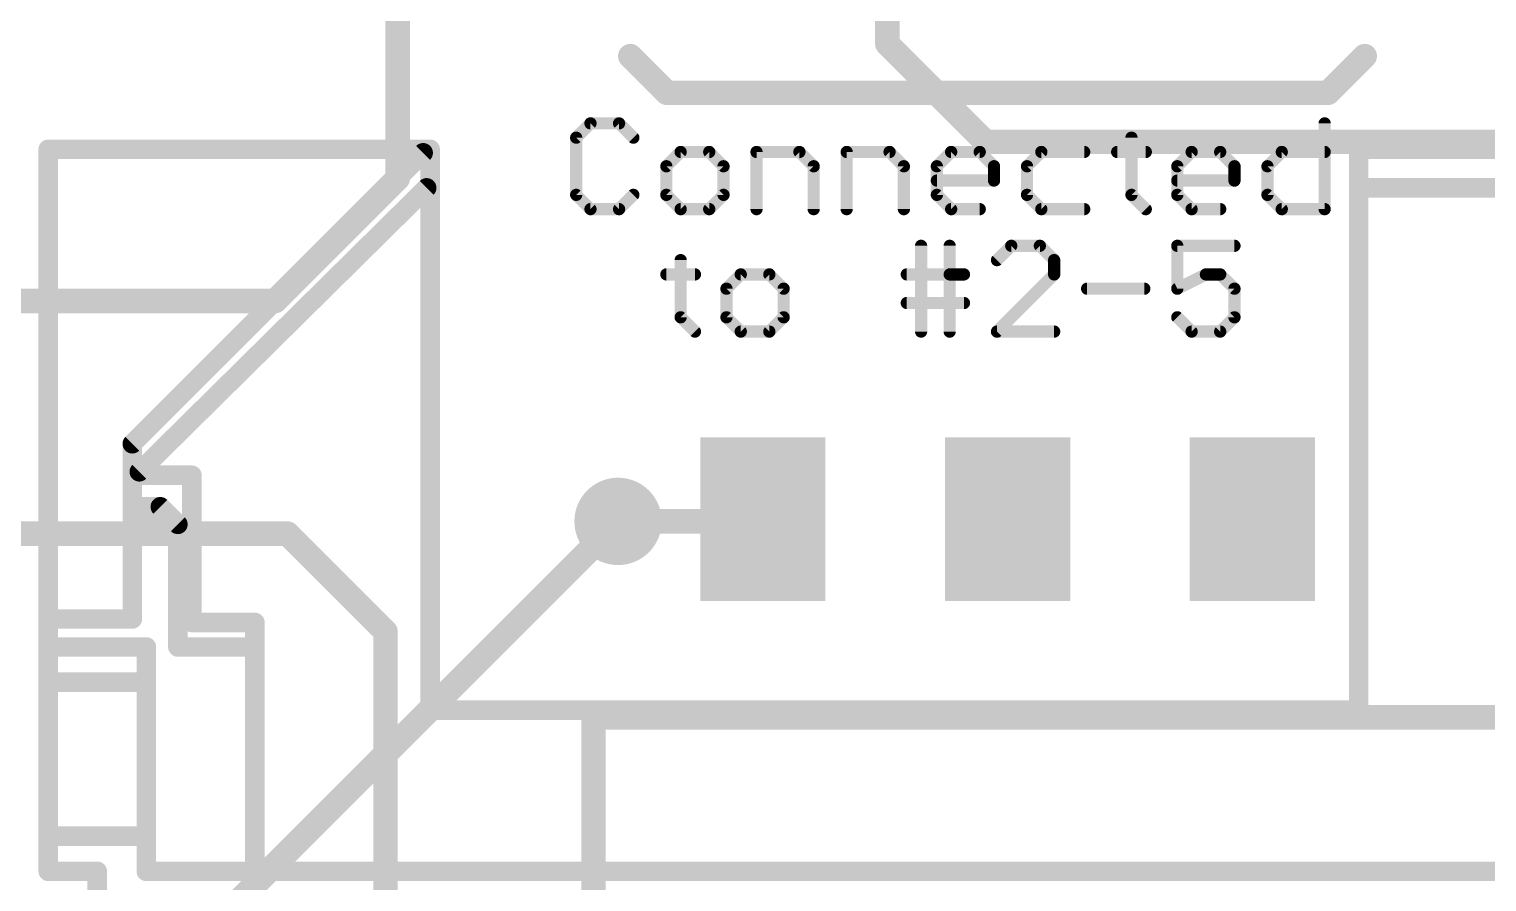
# Model space of a CAD drawing. Extents: x -0.1 to 68.7, y -0.1 to 53.5.
# Drawn here: x 44.44 to 59.56, y 31.82 to 40.67 of the extents above; entities that cross this region are included whole.
import ezdxf

# ---------------------------------------------------------------- set-up
doc = ezdxf.new("R2010")
doc.units = 0
for name, color, linetype in [('1', 12, 'CONTINUOUS'), ('16', 132, 'CONTINUOUS'), ('18', 110, 'CONTINUOUS'), ('21', 40, 'CONTINUOUS')]:
    doc.layers.add(name, color=color, linetype=linetype)

# ---------------------------------------------------------------- blocks, each defined once
blk = doc.blocks.new('RECT')
blk.add_solid([(-0.5, -0.5), (0.5, -0.5), (-0.5, 0.5), (0.5, 0.5)])
blk = doc.blocks.new('ROUNDV')
at = {"const_width": 0.5}
blk.add_lwpolyline([(0, -0.25, 1), (0, 0.25, 1), (0, -0.25)], format="xyb", dxfattribs=at)

msp = doc.modelspace()

# ---------------------------------------------------------------- linework, layer by layer
at = {"layer": '1', "const_width": 0.254}
for points in [[(48.26, 39.116), (48.26, 41.656)], [(53.34, 40.513), (53.34, 41.656)], [(54.356, 39.497), (53.34, 40.513)], [(63.119, 39.497), (54.356, 39.497)], [(46.99, 37.846), (48.26, 39.116)], [(42.926, 37.846), (46.99, 37.846)], [(52.048, 35.583), (52.025, 35.56)], [(43.815, 35.433), (47.117, 35.433)], [(47.117, 35.433), (48.133, 34.417)], [(52.025, 35.56), (50.546, 35.56)], [(48.133, 34.417), (48.133, 15.875)], [(62.992, 33.528), (50.292, 33.528)], [(50.292, 33.528), (50.292, 17.907)]]:
    msp.add_lwpolyline(points, dxfattribs=at)
at = {"layer": '1', "const_width": 0.127}
for points in [[(53.3849, 40.5579, 1), (53.2951, 40.4681)], [(53.2765, 40.513, 1), (53.4035, 40.513)], [(54.356, 39.5605, 1), (54.356, 39.4335)], [(54.3111, 39.4521, 1), (54.4009, 39.5419)], [(48.1965, 39.116, 1), (48.3235, 39.116)], [(48.3049, 39.0711, 1), (48.2151, 39.1609)], [(46.99, 37.7825, 1), (46.99, 37.9095)], [(46.9451, 37.8909, 1), (47.0349, 37.8011)], [(52.0929, 35.5381, 1), (52.0031, 35.6279)], [(47.1619, 35.4779, 1), (47.0721, 35.3881)], [(47.117, 35.3695, 1), (47.117, 35.4965)], [(50.546, 35.6235, 1), (50.546, 35.4965)], [(51.9801, 35.6049, 1), (52.0699, 35.5151)], [(52.025, 35.4965, 1), (52.025, 35.6235)], [(48.1965, 34.417, 1), (48.0695, 34.417)], [(48.0881, 34.3721, 1), (48.1779, 34.4619)], [(50.292, 33.5915, 1), (50.292, 33.4645)], [(50.3555, 33.528, 1), (50.2285, 33.528)]]:
    msp.add_lwpolyline(points, format="xyb", dxfattribs=at)
at = {"layer": '16', "const_width": 0.254}
msp.add_lwpolyline([(50.546, 35.56), (45.339, 30.353)], dxfattribs=at)
at = {"layer": '16', "const_width": 0.127}
msp.add_lwpolyline([(50.5909, 35.5151, 1), (50.5011, 35.6049)], format="xyb", dxfattribs=at)
at = {"layer": '21'}
for points, const_width in [([(50.673, 40.386), (51.054, 40.005)], 0.254), ([(57.912, 40.005), (58.293, 40.386)], 0.254), ([(51.054, 40.005), (57.912, 40.005)], 0.254), ([(50.2599, 39.6883), (50.1116, 39.54)], 0.127), ([(50.5565, 39.6883), (50.2599, 39.6883)], 0.127), ([(50.7048, 39.54), (50.5565, 39.6883)], 0.127), ([(57.8771, 39.6883), (57.8771, 38.7985)], 0.127), ([(48.5962, 39.419), (44.6337, 39.419)], 0.2032), ([(44.6337, 39.419), (44.6337, 34.5477)], 0.2032), ([(48.5235, 39.3827), (45.5062, 36.3654)], 0.2032), ([(48.5962, 33.6025), (48.5962, 39.419)], 0.2032), ([(50.1116, 39.54), (50.1116, 38.9468)], 0.127), ([(55.873, 39.54), (55.873, 38.9468)], 0.127), ([(61.8287, 39.419), (58.2297, 39.419)], 0.2032), ([(58.2297, 39.419), (58.2297, 33.6025)], 0.2032), ([(51.1954, 39.3917), (51.0471, 39.2434)], 0.127), ([(51.492, 39.3917), (51.1954, 39.3917)], 0.127), ([(51.6403, 39.2434), (51.492, 39.3917)], 0.127), ([(51.9826, 38.7985), (51.9826, 39.3917)], 0.127), ([(51.9826, 39.3917), (52.4275, 39.3917)], 0.127), ([(52.4275, 39.3917), (52.5758, 39.2434)], 0.127), ([(52.9181, 38.7985), (52.9181, 39.3917)], 0.127), ([(52.9181, 39.3917), (53.363, 39.3917)], 0.127), ([(53.363, 39.3917), (53.5113, 39.2434)], 0.127), ([(53.8537, 39.2434), (54.002, 39.3917)], 0.127), ([(54.002, 39.3917), (54.2985, 39.3917)], 0.127), ([(54.2985, 39.3917), (54.4468, 39.2434)], 0.127), ([(54.9375, 39.3917), (54.7892, 39.2434)], 0.127), ([(55.3824, 39.3917), (54.9375, 39.3917)], 0.127), ([(55.7247, 39.3917), (56.0213, 39.3917)], 0.127), ([(56.3484, 39.2434), (56.4967, 39.3917)], 0.127), ([(56.4967, 39.3917), (56.7933, 39.3917)], 0.127), ([(56.7933, 39.3917), (56.9415, 39.2434)], 0.127), ([(57.2839, 39.2434), (57.4322, 39.3917)], 0.127), ([(57.4322, 39.3917), (57.8771, 39.3917)], 0.127), ([(51.0471, 39.2434), (51.0471, 38.9468)], 0.127), ([(51.6403, 38.9468), (51.6403, 39.2434)], 0.127), ([(52.5758, 39.2434), (52.5758, 38.7985)], 0.127), ([(53.5113, 39.2434), (53.5113, 38.7985)], 0.127), ([(53.8537, 38.9468), (53.8537, 39.2434)], 0.127), ([(54.4468, 39.2434), (54.4468, 39.0951)], 0.127), ([(54.7892, 39.2434), (54.7892, 38.9468)], 0.127), ([(56.3484, 38.9468), (56.3484, 39.2434)], 0.127), ([(56.9415, 39.2434), (56.9415, 39.0951)], 0.127), ([(57.2839, 38.9468), (57.2839, 39.2434)], 0.127), ([(48.5598, 39.0191), (45.5789, 36.0746)], 0.2032), ([(54.4468, 39.0951), (53.8537, 39.0951)], 0.127), ([(56.9415, 39.0951), (56.3484, 39.0951)], 0.127), ([(58.3024, 39.0191), (60.4473, 39.0191)], 0.2032), ([(50.1116, 38.9468), (50.2599, 38.7985)], 0.127), ([(50.5565, 38.7985), (50.7048, 38.9468)], 0.127), ([(51.0471, 38.9468), (51.1954, 38.7985)], 0.127), ([(51.492, 38.7985), (51.6403, 38.9468)], 0.127), ([(54.002, 38.7985), (53.8537, 38.9468)], 0.127), ([(54.7892, 38.9468), (54.9375, 38.7985)], 0.127), ([(55.873, 38.9468), (56.0213, 38.7985)], 0.127), ([(56.4967, 38.7985), (56.3484, 38.9468)], 0.127), ([(57.4322, 38.7985), (57.2839, 38.9468)], 0.127), ([(50.2599, 38.7985), (50.5565, 38.7985)], 0.127), ([(51.1954, 38.7985), (51.492, 38.7985)], 0.127), ([(54.2985, 38.7985), (54.002, 38.7985)], 0.127), ([(54.9375, 38.7985), (55.3824, 38.7985)], 0.127), ([(56.7933, 38.7985), (56.4967, 38.7985)], 0.127), ([(57.8771, 38.7985), (57.4322, 38.7985)], 0.127), ([(53.6901, 37.5285), (53.6901, 38.4183)], 0.127), ([(53.9867, 38.4183), (53.9867, 37.5285)], 0.127), ([(54.6256, 38.4183), (54.4773, 38.27)], 0.127), ([(54.9222, 38.4183), (54.6256, 38.4183)], 0.127), ([(55.0705, 38.27), (54.9222, 38.4183)], 0.127), ([(56.9415, 38.4183), (56.3484, 38.4183)], 0.127), ([(56.3484, 38.4183), (56.3484, 37.9734)], 0.127), ([(51.1954, 38.27), (51.1954, 37.6768)], 0.127), ([(55.0705, 38.1217), (55.0705, 38.27)], 0.127), ([(51.0471, 38.1217), (51.3437, 38.1217)], 0.127), ([(51.8191, 38.1217), (51.6708, 37.9734)], 0.127), ([(52.1157, 38.1217), (51.8191, 38.1217)], 0.127), ([(52.264, 37.9734), (52.1157, 38.1217)], 0.127), ([(53.5418, 38.1217), (53.9867, 38.1217)], 0.127), ([(53.9867, 38.1217), (54.135, 38.1217)], 0.127), ([(54.4773, 37.5285), (55.0705, 38.1217)], 0.127), ([(56.3484, 37.9734), (56.645, 38.1217)], 0.127), ([(56.645, 38.1217), (56.7933, 38.1217)], 0.127), ([(56.7933, 38.1217), (56.9415, 37.9734)], 0.127), ([(51.6708, 37.9734), (51.6708, 37.6768)], 0.127), ([(52.264, 37.6768), (52.264, 37.9734)], 0.127), ([(55.4129, 37.9734), (56.006, 37.9734)], 0.127), ([(56.9415, 37.9734), (56.9415, 37.6768)], 0.127), ([(53.5418, 37.8251), (54.135, 37.8251)], 0.127), ([(51.1954, 37.6768), (51.3437, 37.5285)], 0.127), ([(51.6708, 37.6768), (51.8191, 37.5285)], 0.127), ([(52.1157, 37.5285), (52.264, 37.6768)], 0.127), ([(56.4967, 37.5285), (56.3484, 37.6768)], 0.127), ([(56.9415, 37.6768), (56.7933, 37.5285)], 0.127), ([(51.8191, 37.5285), (52.1157, 37.5285)], 0.127), ([(55.0705, 37.5285), (54.4773, 37.5285)], 0.127), ([(56.7933, 37.5285), (56.4967, 37.5285)], 0.127), ([(45.5062, 36.3654), (45.5062, 34.5477)], 0.2032), ([(45.5789, 36.0746), (45.5789, 36.0382)], 0.2032), ([(45.5789, 36.0382), (46.1242, 36.0382)], 0.2032), ([(46.1242, 36.0382), (46.1242, 34.5114)], 0.2032), ([(45.797, 35.711), (45.5425, 35.711)], 0.2032), ([(45.5425, 35.6383), (45.8333, 35.6383)], 0.2032), ([(45.9788, 35.5293), (45.797, 35.711)], 0.2032), ([(45.9788, 34.2569), (45.9788, 35.5293)], 0.2032), ([(44.6337, 34.5477), (44.6337, 31.9303)], 0.2032), ([(45.5062, 34.5477), (44.6337, 34.5477)], 0.2032), ([(46.1242, 34.5114), (46.7785, 34.5114)], 0.2032), ([(46.7785, 34.5114), (46.7785, 31.9303)], 0.2032), ([(44.67, 34.2569), (45.6516, 34.2569)], 0.2032), ([(45.6516, 34.2569), (45.6516, 31.9303)], 0.2032), ([(46.7422, 34.2569), (45.9788, 34.2569)], 0.2032), ([(44.67, 33.8934), (45.6152, 33.8934)], 0.2032), ([(58.2297, 33.6025), (48.5962, 33.6025)], 0.2032), ([(44.67, 32.2938), (45.6152, 32.2938)], 0.2032), ([(44.6337, 31.9303), (45.1426, 31.9303)], 0.2032), ([(45.1426, 31.9303), (45.1426, 17.4255)], 0.2032), ([(45.6516, 31.9303), (60.8108, 31.9303)], 0.2032)]:
    msp.add_lwpolyline(points, dxfattribs=dict(at, const_width=const_width))
for points, const_width in [([(50.7179, 40.4309, 1), (50.6281, 40.3411)], 0.127), ([(58.3379, 40.3411, 1), (58.2481, 40.4309)], 0.127), ([(51.054, 40.0685, 1), (51.054, 39.9415)], 0.127), ([(51.0091, 39.9601, 1), (51.0989, 40.0499)], 0.127), ([(57.8671, 40.0499, 1), (57.9569, 39.9601)], 0.127), ([(57.912, 39.9415, 1), (57.912, 40.0685)], 0.127), ([(50.2599, 39.72, 1), (50.2599, 39.6565)], 0.0635), ([(50.2823, 39.6658, 1), (50.2374, 39.7107)], 0.0635), ([(50.5789, 39.7107, 1), (50.534, 39.6658)], 0.0635), ([(50.5565, 39.6565, 1), (50.5565, 39.72)], 0.0635), ([(57.9088, 39.6883, 1), (57.8453, 39.6883)], 0.0635), ([(44.6337, 39.4698, 1), (44.6337, 39.3682)], 0.1016), ([(44.6845, 39.419, 1), (44.5829, 39.419)], 0.1016), ([(48.5594, 39.3468, 1), (48.4876, 39.4186)], 0.1016), ([(48.647, 39.419, 1), (48.5454, 39.419)], 0.1016), ([(48.5962, 39.3682, 1), (48.5962, 39.4698)], 0.1016), ([(50.1433, 39.54, 1), (50.0798, 39.54)], 0.0635), ([(50.0891, 39.5624, 1), (50.134, 39.5175)], 0.0635), ([(50.6823, 39.5175, 1), (50.7272, 39.5624)], 0.0635), ([(55.9047, 39.54, 1), (55.8412, 39.54)], 0.0635), ([(58.2297, 39.4698, 1), (58.2297, 39.3682)], 0.1016), ([(58.2805, 39.419, 1), (58.1789, 39.419)], 0.1016), ([(51.1954, 39.4234, 1), (51.1954, 39.3599)], 0.0635), ([(51.2178, 39.3692, 1), (51.1729, 39.4141)], 0.0635), ([(51.5144, 39.4141, 1), (51.4695, 39.3692)], 0.0635), ([(51.492, 39.3599, 1), (51.492, 39.4234)], 0.0635), ([(52.0144, 39.3917, 1), (51.9509, 39.3917)], 0.0635), ([(51.9826, 39.4234, 1), (51.9826, 39.3599)], 0.0635), ([(52.45, 39.4141, 1), (52.405, 39.3692)], 0.0635), ([(52.4275, 39.3599, 1), (52.4275, 39.4234)], 0.0635), ([(52.9499, 39.3917, 1), (52.8864, 39.3917)], 0.0635), ([(52.9181, 39.4234, 1), (52.9181, 39.3599)], 0.0635), ([(53.3855, 39.4141, 1), (53.3406, 39.3692)], 0.0635), ([(53.363, 39.3599, 1), (53.363, 39.4234)], 0.0635), ([(54.002, 39.4234, 1), (54.002, 39.3599)], 0.0635), ([(54.0244, 39.3692, 1), (53.9795, 39.4141)], 0.0635), ([(54.321, 39.4141, 1), (54.2761, 39.3692)], 0.0635), ([(54.2985, 39.3599, 1), (54.2985, 39.4234)], 0.0635), ([(54.9375, 39.4234, 1), (54.9375, 39.3599)], 0.0635), ([(54.9599, 39.3692, 1), (54.915, 39.4141)], 0.0635), ([(55.3824, 39.3599, 1), (55.3824, 39.4234)], 0.0635), ([(55.7247, 39.4234, 1), (55.7247, 39.3599)], 0.0635), ([(56.0213, 39.3599, 1), (56.0213, 39.4234)], 0.0635), ([(56.4967, 39.4234, 1), (56.4967, 39.3599)], 0.0635), ([(56.5191, 39.3692, 1), (56.4742, 39.4141)], 0.0635), ([(56.8157, 39.4141, 1), (56.7708, 39.3692)], 0.0635), ([(56.7933, 39.3599, 1), (56.7933, 39.4234)], 0.0635), ([(57.4322, 39.4234, 1), (57.4322, 39.3599)], 0.0635), ([(57.4546, 39.3692, 1), (57.4097, 39.4141)], 0.0635), ([(57.8771, 39.3599, 1), (57.8771, 39.4234)], 0.0635), ([(51.0789, 39.2434, 1), (51.0154, 39.2434)], 0.0635), ([(51.0247, 39.2658, 1), (51.0696, 39.2209)], 0.0635), ([(51.672, 39.2434, 1), (51.6085, 39.2434)], 0.0635), ([(51.6178, 39.2209, 1), (51.6627, 39.2658)], 0.0635), ([(52.6075, 39.2434, 1), (52.544, 39.2434)], 0.0635), ([(52.5533, 39.2209, 1), (52.5982, 39.2658)], 0.0635), ([(53.5431, 39.2434, 1), (53.4796, 39.2434)], 0.0635), ([(53.4889, 39.2209, 1), (53.5338, 39.2658)], 0.0635), ([(53.8854, 39.2434, 1), (53.8219, 39.2434)], 0.0635), ([(53.8312, 39.2658, 1), (53.8761, 39.2209)], 0.0635), ([(54.4786, 39.2434, 1), (54.4151, 39.2434)], 0.0635), ([(54.4244, 39.2209, 1), (54.4693, 39.2658)], 0.0635), ([(54.8209, 39.2434, 1), (54.7574, 39.2434)], 0.0635), ([(54.7667, 39.2658, 1), (54.8116, 39.2209)], 0.0635), ([(56.3801, 39.2434, 1), (56.3166, 39.2434)], 0.0635), ([(56.3259, 39.2658, 1), (56.3708, 39.2209)], 0.0635), ([(56.9733, 39.2434, 1), (56.9098, 39.2434)], 0.0635), ([(56.9191, 39.2209, 1), (56.964, 39.2658)], 0.0635), ([(57.3156, 39.2434, 1), (57.2521, 39.2434)], 0.0635), ([(57.2614, 39.2658, 1), (57.3063, 39.2209)], 0.0635), ([(48.5955, 38.983, 1), (48.5241, 39.0552)], 0.1016), ([(53.8537, 39.1268, 1), (53.8537, 39.0633)], 0.0635), ([(54.4151, 39.0951, 1), (54.4786, 39.0951)], 0.0635), ([(54.4468, 39.0633, 1), (54.4468, 39.1268)], 0.0635), ([(56.3484, 39.1268, 1), (56.3484, 39.0633)], 0.0635), ([(56.9098, 39.0951, 1), (56.9733, 39.0951)], 0.0635), ([(56.9415, 39.0633, 1), (56.9415, 39.1268)], 0.0635), ([(58.3024, 39.0699, 1), (58.3024, 38.9683)], 0.1016), ([(50.0798, 38.9468, 1), (50.1433, 38.9468)], 0.0635), ([(50.134, 38.9692, 1), (50.0891, 38.9243)], 0.0635), ([(50.7272, 38.9243, 1), (50.6823, 38.9692)], 0.0635), ([(51.0154, 38.9468, 1), (51.0789, 38.9468)], 0.0635), ([(51.0696, 38.9692, 1), (51.0247, 38.9243)], 0.0635), ([(51.6085, 38.9468, 1), (51.672, 38.9468)], 0.0635), ([(51.6627, 38.9243, 1), (51.6178, 38.9692)], 0.0635), ([(53.8219, 38.9468, 1), (53.8854, 38.9468)], 0.0635), ([(53.8761, 38.9692, 1), (53.8312, 38.9243)], 0.0635), ([(54.7574, 38.9468, 1), (54.8209, 38.9468)], 0.0635), ([(54.8116, 38.9692, 1), (54.7667, 38.9243)], 0.0635), ([(55.8412, 38.9468, 1), (55.9047, 38.9468)], 0.0635), ([(55.8954, 38.9692, 1), (55.8505, 38.9243)], 0.0635), ([(56.3166, 38.9468, 1), (56.3801, 38.9468)], 0.0635), ([(56.3708, 38.9692, 1), (56.3259, 38.9243)], 0.0635), ([(57.2521, 38.9468, 1), (57.3156, 38.9468)], 0.0635), ([(57.3063, 38.9692, 1), (57.2614, 38.9243)], 0.0635), ([(50.2599, 38.8303, 1), (50.2599, 38.7668)], 0.0635), ([(50.2374, 38.776, 1), (50.2823, 38.821)], 0.0635), ([(50.534, 38.821, 1), (50.5789, 38.776)], 0.0635), ([(50.5565, 38.7668, 1), (50.5565, 38.8303)], 0.0635), ([(51.1954, 38.8303, 1), (51.1954, 38.7668)], 0.0635), ([(51.1729, 38.776, 1), (51.2178, 38.821)], 0.0635), ([(51.4695, 38.821, 1), (51.5144, 38.776)], 0.0635), ([(51.492, 38.7668, 1), (51.492, 38.8303)], 0.0635), ([(51.9509, 38.7985, 1), (52.0144, 38.7985)], 0.0635), ([(52.544, 38.7985, 1), (52.6075, 38.7985)], 0.0635), ([(52.8864, 38.7985, 1), (52.9499, 38.7985)], 0.0635), ([(53.4796, 38.7985, 1), (53.5431, 38.7985)], 0.0635), ([(54.002, 38.8303, 1), (54.002, 38.7668)], 0.0635), ([(53.9795, 38.776, 1), (54.0244, 38.821)], 0.0635), ([(54.2985, 38.7668, 1), (54.2985, 38.8303)], 0.0635), ([(54.9375, 38.8303, 1), (54.9375, 38.7668)], 0.0635), ([(54.915, 38.776, 1), (54.9599, 38.821)], 0.0635), ([(55.3824, 38.7668, 1), (55.3824, 38.8303)], 0.0635), ([(55.9988, 38.776, 1), (56.0437, 38.821)], 0.0635), ([(56.4967, 38.8303, 1), (56.4967, 38.7668)], 0.0635), ([(56.4742, 38.776, 1), (56.5191, 38.821)], 0.0635), ([(56.7933, 38.7668, 1), (56.7933, 38.8303)], 0.0635), ([(57.4322, 38.8303, 1), (57.4322, 38.7668)], 0.0635), ([(57.4097, 38.776, 1), (57.4546, 38.821)], 0.0635), ([(57.8453, 38.7985, 1), (57.9088, 38.7985)], 0.0635), ([(57.8771, 38.7668, 1), (57.8771, 38.8303)], 0.0635), ([(53.7219, 38.4183, 1), (53.6584, 38.4183)], 0.0635), ([(54.0184, 38.4183, 1), (53.9549, 38.4183)], 0.0635), ([(54.6256, 38.45, 1), (54.6256, 38.3865)], 0.0635), ([(54.6481, 38.3958, 1), (54.6032, 38.4407)], 0.0635), ([(54.9447, 38.4407, 1), (54.8998, 38.3958)], 0.0635), ([(54.9222, 38.3865, 1), (54.9222, 38.45)], 0.0635), ([(56.3801, 38.4183, 1), (56.3166, 38.4183)], 0.0635), ([(56.3484, 38.45, 1), (56.3484, 38.3865)], 0.0635), ([(56.9415, 38.3865, 1), (56.9415, 38.45)], 0.0635), ([(51.2271, 38.27, 1), (51.1636, 38.27)], 0.0635), ([(54.4549, 38.2924, 1), (54.4998, 38.2475)], 0.0635), ([(55.1023, 38.27, 1), (55.0388, 38.27)], 0.0635), ([(55.0481, 38.2475, 1), (55.093, 38.2924)], 0.0635), ([(51.0471, 38.1534, 1), (51.0471, 38.0899)], 0.0635), ([(51.3437, 38.0899, 1), (51.3437, 38.1534)], 0.0635), ([(51.8191, 38.1534, 1), (51.8191, 38.0899)], 0.0635), ([(51.8415, 38.0992, 1), (51.7966, 38.1441)], 0.0635), ([(52.1381, 38.1441, 1), (52.0932, 38.0992)], 0.0635), ([(52.1157, 38.0899, 1), (52.1157, 38.1534)], 0.0635), ([(53.5418, 38.1534, 1), (53.5418, 38.0899)], 0.0635), ([(53.9867, 38.1534, 1), (53.9867, 38.0899)], 0.0635), ([(53.9867, 38.0899, 1), (53.9867, 38.1534)], 0.0635), ([(54.135, 38.0899, 1), (54.135, 38.1534)], 0.0635), ([(55.0388, 38.1217, 1), (55.1023, 38.1217)], 0.0635), ([(55.093, 38.0992, 1), (55.0481, 38.1441)], 0.0635), ([(56.645, 38.1534, 1), (56.645, 38.0899)], 0.0635), ([(56.6592, 38.0933, 1), (56.6308, 38.1501)], 0.0635), ([(56.8157, 38.1441, 1), (56.7708, 38.0992)], 0.0635), ([(56.7933, 38.0899, 1), (56.7933, 38.1534)], 0.0635), ([(51.7025, 37.9734, 1), (51.639, 37.9734)], 0.0635), ([(51.6483, 37.9958, 1), (51.6932, 37.9509)], 0.0635), ([(52.2957, 37.9734, 1), (52.2322, 37.9734)], 0.0635), ([(52.2415, 37.9509, 1), (52.2864, 37.9958)], 0.0635), ([(55.4129, 38.0051, 1), (55.4129, 37.9416)], 0.0635), ([(56.006, 37.9416, 1), (56.006, 38.0051)], 0.0635), ([(56.3166, 37.9734, 1), (56.3801, 37.9734)], 0.0635), ([(56.3342, 38.0018, 1), (56.3626, 37.945)], 0.0635), ([(56.9733, 37.9734, 1), (56.9098, 37.9734)], 0.0635), ([(56.9191, 37.9509, 1), (56.964, 37.9958)], 0.0635), ([(53.5418, 37.8568, 1), (53.5418, 37.7933)], 0.0635), ([(54.135, 37.7933, 1), (54.135, 37.8568)], 0.0635), ([(51.2178, 37.6992, 1), (51.1729, 37.6543)], 0.0635), ([(51.1636, 37.6768, 1), (51.2271, 37.6768)], 0.0635), ([(51.639, 37.6768, 1), (51.7025, 37.6768)], 0.0635), ([(51.6932, 37.6992, 1), (51.6483, 37.6543)], 0.0635), ([(52.2322, 37.6768, 1), (52.2957, 37.6768)], 0.0635), ([(52.2864, 37.6543, 1), (52.2415, 37.6992)], 0.0635), ([(56.3708, 37.6992, 1), (56.3259, 37.6543)], 0.0635), ([(56.9098, 37.6768, 1), (56.9733, 37.6768)], 0.0635), ([(56.964, 37.6543, 1), (56.9191, 37.6992)], 0.0635), ([(51.3212, 37.506, 1), (51.3661, 37.551)], 0.0635), ([(51.8191, 37.5603, 1), (51.8191, 37.4967)], 0.0635), ([(51.7966, 37.506, 1), (51.8415, 37.551)], 0.0635), ([(52.0932, 37.551, 1), (52.1381, 37.506)], 0.0635), ([(52.1157, 37.4967, 1), (52.1157, 37.5603)], 0.0635), ([(53.6584, 37.5285, 1), (53.7219, 37.5285)], 0.0635), ([(53.9549, 37.5285, 1), (54.0184, 37.5285)], 0.0635), ([(54.4773, 37.5603, 1), (54.4773, 37.4967)], 0.0635), ([(54.4549, 37.551, 1), (54.4998, 37.506)], 0.0635), ([(55.0705, 37.4967, 1), (55.0705, 37.5603)], 0.0635), ([(56.4967, 37.5603, 1), (56.4967, 37.4967)], 0.0635), ([(56.4742, 37.506, 1), (56.5191, 37.551)], 0.0635), ([(56.7708, 37.551, 1), (56.8157, 37.506)], 0.0635), ([(56.7933, 37.4967, 1), (56.7933, 37.5603)], 0.0635), ([(45.557, 36.3654, 1), (45.4554, 36.3654)], 0.1016), ([(45.4703, 36.4013, 1), (45.5421, 36.3295)], 0.1016), ([(45.6297, 36.0746, 1), (45.5281, 36.0746)], 0.1016), ([(45.5432, 36.1107, 1), (45.6146, 36.0385)], 0.1016), ([(45.5789, 36.089, 1), (45.5789, 35.9874)], 0.1016), ([(45.5281, 36.0382, 1), (45.6297, 36.0382)], 0.1016), ([(46.175, 36.0382, 1), (46.0734, 36.0382)], 0.1016), ([(46.1242, 35.9874, 1), (46.1242, 36.089)], 0.1016), ([(45.5425, 35.7618, 1), (45.5425, 35.6602)], 0.1016), ([(45.5425, 35.6891, 1), (45.5425, 35.5875)], 0.1016), ([(45.8329, 35.7469, 1), (45.7611, 35.6751)], 0.1016), ([(45.797, 35.6602, 1), (45.797, 35.7618)], 0.1016), ([(45.8333, 35.5875, 1), (45.8333, 35.6891)], 0.1016), ([(46.0296, 35.5293, 1), (45.928, 35.5293)], 0.1016), ([(45.9429, 35.4934, 1), (46.0147, 35.5652)], 0.1016), ([(44.6845, 34.5477, 1), (44.5829, 34.5477)], 0.1016), ([(44.6337, 34.5985, 1), (44.6337, 34.4969)], 0.1016), ([(45.5062, 34.4969, 1), (45.5062, 34.5985)], 0.1016), ([(44.5829, 34.5477, 1), (44.6845, 34.5477)], 0.1016), ([(45.4554, 34.5477, 1), (45.557, 34.5477)], 0.1016), ([(46.1242, 34.5622, 1), (46.1242, 34.4606)], 0.1016), ([(46.0734, 34.5114, 1), (46.175, 34.5114)], 0.1016), ([(46.8293, 34.5114, 1), (46.7277, 34.5114)], 0.1016), ([(46.7785, 34.4606, 1), (46.7785, 34.5622)], 0.1016), ([(44.67, 34.3077, 1), (44.67, 34.2061)], 0.1016), ([(45.7024, 34.2569, 1), (45.6008, 34.2569)], 0.1016), ([(45.6516, 34.2061, 1), (45.6516, 34.3077)], 0.1016), ([(45.9788, 34.3077, 1), (45.9788, 34.2061)], 0.1016), ([(46.7422, 34.2061, 1), (46.7422, 34.3077)], 0.1016), ([(45.928, 34.2569, 1), (46.0296, 34.2569)], 0.1016), ([(44.67, 33.9442, 1), (44.67, 33.8426)], 0.1016), ([(45.6152, 33.8426, 1), (45.6152, 33.9442)], 0.1016), ([(48.5962, 33.6533, 1), (48.5962, 33.5517)], 0.1016), ([(48.5454, 33.6025, 1), (48.647, 33.6025)], 0.1016), ([(58.1789, 33.6025, 1), (58.2805, 33.6025)], 0.1016), ([(58.2297, 33.5517, 1), (58.2297, 33.6533)], 0.1016), ([(44.67, 32.3446, 1), (44.67, 32.243)], 0.1016), ([(45.6152, 32.243, 1), (45.6152, 32.3446)], 0.1016), ([(44.6337, 31.9811, 1), (44.6337, 31.8795)], 0.1016), ([(44.5829, 31.9303, 1), (44.6845, 31.9303)], 0.1016), ([(45.1934, 31.9303, 1), (45.0918, 31.9303)], 0.1016), ([(45.1426, 31.8795, 1), (45.1426, 31.9811)], 0.1016), ([(45.6516, 31.9811, 1), (45.6516, 31.8795)], 0.1016), ([(45.6008, 31.9303, 1), (45.7024, 31.9303)], 0.1016), ([(46.7277, 31.9303, 1), (46.8293, 31.9303)], 0.1016)]:
    msp.add_lwpolyline(points, format="xyb", dxfattribs=dict(at, const_width=const_width))

# ---------------------------------------------------------------- block references
at = {"layer": '1', "xscale": 1.7, "yscale": 1.3, "rotation": 270}
for p in [(52.048, 35.583), (54.588, 35.583), (57.128, 35.583)]:
    msp.add_blockref('RECT', p, dxfattribs=at)
at = {"layer": '18', "xscale": 0.9064, "yscale": 0.9064}
msp.add_blockref('ROUNDV', (50.546, 35.56), dxfattribs=at)
msp.add_blockref('ROUNDV', (50.546, 35.56), dxfattribs=at)

doc.saveas('drawing.dxf')
